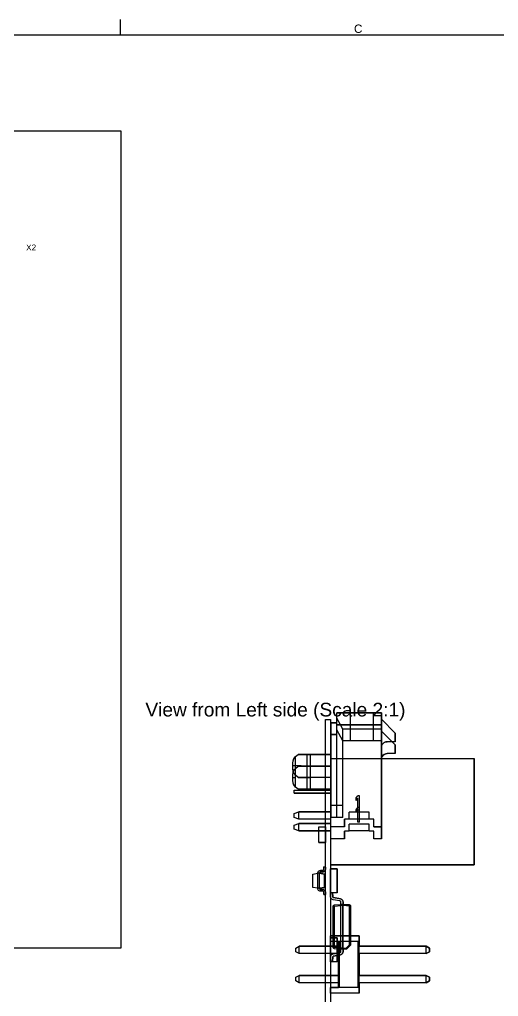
# Model space of a CAD drawing. Header units: inches. Extents: x 0 to 420, y -297 to 0.
# Drawn here: x 151.1 to 234.3, y -169.7 to 0 of the extents above; entities that cross this region are included whole.
import ezdxf

# ---------------------------------------------------------------- set-up
doc = ezdxf.new("R2010")
doc.units = ezdxf.units.IN
doc.header["$MEASUREMENT"] = 0
doc.styles.add('Arial0', font='arial.ttf', dxfattribs={"height": 2.265495})

msp = doc.modelspace()

# ---------------------------------------------------------------- linework, layer by layer
at = {"color": 18, "true_color": 0x000000}
for p, q in [((168.53, 0), (168.53, -2.65)), ((2.65, -2.65), (417.35, -2.65)), ((12.65, -19.35), (168.65, -19.35)), ((168.65, -19.35), (168.65, -161.35)), ((206.2, -122.18), (206.2, -120.48)), ((206.2, -120.48), (213.92, -120.48)), ((208.56, -120.48), (206.2, -120.48)), ((206.2, -121.36), (206.2, -120.48)), ((212.56, -120.48), (208.56, -120.48)), ((208.56, -123.28), (208.56, -120.48)), ((213.92, -120.48), (212.56, -120.48)), ((212.56, -123.28), (212.56, -120.48)), ((213.92, -120.48), (213.92, -140.28)), ((213.92, -123.28), (213.92, -120.48)), ((204.23, -263.64), (204.23, -121.64)), ((204.23, -121.64), (205.06, -121.64)), ((205.06, -121.64), (205.06, -263.64)), ((205.2, -127.68), (205.2, -122.18)), ((205.2, -122.18), (206.2, -122.18)), ((206.2, -122.18), (205.2, -122.18)), ((205.2, -129.68), (205.2, -122.18)), ((207.2, -123.28), (206.2, -121.36)), ((206.2, -127.48), (206.2, -121.36)), ((213.93, -126.48), (213.93, -121.58)), ((213.93, -121.58), (216.33, -123.98)), ((216.33, -123.98), (213.93, -121.58)), ((213.93, -126.48), (213.93, -121.58)), ((206.2, -124.23), (206.2, -122.53)), ((206.2, -122.53), (213.92, -122.53)), ((208.56, -122.53), (206.2, -122.53)), ((206.2, -123.41), (206.2, -122.53)), ((207.2, -125.33), (206.2, -123.41)), ((206.2, -129.53), (206.2, -123.41)), ((208.56, -123.28), (207.2, -123.28)), ((207.2, -136.58), (207.2, -123.28)), ((212.56, -122.53), (208.56, -122.53)), ((212.56, -122.53), (208.56, -122.53)), ((208.56, -125.33), (208.56, -122.53)), ((212.56, -123.28), (208.56, -123.28)), ((213.92, -122.53), (212.56, -122.53)), ((212.56, -125.33), (212.56, -122.53)), ((213.92, -123.28), (212.56, -123.28)), ((213.92, -122.53), (213.92, -142.33)), ((213.92, -125.33), (213.92, -122.53)), ((213.92, -140.28), (213.92, -123.28)), ((213.93, -128.53), (213.93, -123.63)), ((213.93, -123.63), (216.33, -126.03)), ((216.33, -126.03), (213.93, -123.63)), ((213.93, -128.53), (213.93, -123.63)), ((205.2, -129.73), (205.2, -124.23)), ((205.2, -124.23), (206.2, -124.23)), ((206.2, -124.23), (205.2, -124.23)), ((205.2, -131.73), (205.2, -124.23)), ((208.56, -125.33), (207.2, -125.33)), ((207.2, -138.63), (207.2, -125.33)), ((212.56, -125.33), (208.56, -125.33)), ((213.92, -125.33), (212.56, -125.33)), ((213.92, -142.33), (213.92, -125.33)), ((214.67, -125.52), (214.43, -125.62)), ((214.43, -125.62), (214.67, -125.52)), ((214.93, -125.48), (214.67, -125.52)), ((214.67, -125.52), (214.93, -125.48)), ((216.33, -125.48), (214.93, -125.48)), ((216.33, -125.48), (214.93, -125.48)), ((216.33, -123.98), (216.33, -125.48)), ((216.33, -125.48), (216.33, -123.98)), ((205.12, -127.08), (205.12, -126.68)), ((205.12, -127.08), (205.12, -126.68)), ((205.12, -127.08), (205.12, -126.68)), ((205.12, -127.08), (205.12, -126.68)), ((205.12, -127.68), (205.12, -127.08)), ((205.12, -127.68), (205.12, -127.08)), ((205.12, -127.68), (205.12, -127.08)), ((205.12, -127.68), (205.12, -127.08)), ((213.96, -126.22), (213.93, -126.48)), ((213.93, -126.48), (213.96, -126.22)), ((214.06, -125.98), (213.96, -126.22)), ((213.96, -126.22), (214.06, -125.98)), ((214.22, -125.77), (214.06, -125.98)), ((214.06, -125.98), (214.22, -125.77)), ((214.43, -125.62), (214.22, -125.77)), ((214.22, -125.77), (214.43, -125.62)), ((216.33, -126.03), (216.33, -127.53)), ((216.33, -127.53), (216.33, -126.03)), ((198.52, -129.21), (198.57, -128.82)), ((198.53, -129.14), (198.57, -128.82)), ((198.53, -129.14), (198.57, -128.87)), ((198.57, -128.82), (198.7, -128.47)), ((198.57, -128.82), (198.59, -128.77)), ((198.57, -128.87), (198.57, -128.82)), ((198.57, -128.82), (198.57, -128.82)), ((198.58, -128.8), (198.66, -128.55)), ((198.59, -128.77), (198.66, -128.55)), ((198.66, -128.55), (198.68, -128.51)), ((198.66, -128.55), (198.68, -128.51)), ((198.68, -128.51), (198.7, -128.47)), ((198.7, -128.47), (198.83, -128.25)), ((198.7, -128.47), (198.77, -128.34)), ((198.77, -128.34), (198.81, -128.28)), ((198.77, -128.34), (198.81, -128.28)), ((198.81, -128.28), (198.82, -128.27)), ((198.81, -128.28), (198.82, -128.27)), ((198.82, -128.27), (198.83, -128.25)), ((198.83, -128.25), (199, -128.07)), ((198.83, -128.25), (199, -128.07)), ((199, -128.07), (199.45, -127.68)), ((199, -128.07), (199.45, -127.68)), ((199, -128.35), (199, -128.07)), ((199, -128.73), (199, -128.35)), ((199, -129.19), (199, -128.73)), ((199.45, -127.68), (205.2, -127.68)), ((199.67, -127.68), (199.45, -127.68)), ((200.01, -127.68), (199.67, -127.68)), ((201.62, -127.68), (199.67, -127.68)), ((200.45, -127.68), (200.01, -127.68)), ((201.02, -127.68), (200.45, -127.68)), ((201.02, -128.43), (201.02, -127.68)), ((201.62, -127.68), (201.02, -127.68)), ((201.02, -129.26), (201.02, -128.43)), ((201.62, -128.43), (201.62, -127.68)), ((205.2, -127.68), (201.62, -127.68)), ((201.62, -129.26), (201.62, -128.43)), ((205.12, -128.18), (205.12, -127.73)), ((205.12, -128.18), (205.12, -127.73)), ((205.12, -128.63), (205.12, -128.18)), ((205.12, -128.63), (205.12, -128.18)), ((205.12, -129.13), (205.12, -128.73)), ((205.12, -129.13), (205.12, -128.73)), ((205.12, -129.13), (205.12, -128.73)), ((205.12, -129.13), (205.12, -128.73)), ((205.16, -133.89), (205.16, -128.39)), ((205.16, -128.39), (230.06, -128.39)), ((205.16, -128.39), (230.06, -128.39)), ((205.16, -146.89), (205.16, -128.39)), ((206.2, -136.58), (206.2, -127.48)), ((213.96, -128.27), (213.93, -128.53)), ((213.93, -128.53), (213.96, -128.27)), ((214.06, -128.03), (213.96, -128.27)), ((213.96, -128.27), (214.06, -128.03)), ((214.22, -127.82), (214.06, -128.03)), ((214.06, -128.03), (214.22, -127.82)), ((214.43, -127.67), (214.22, -127.82)), ((214.22, -127.82), (214.43, -127.67)), ((214.67, -127.57), (214.43, -127.67)), ((214.43, -127.67), (214.67, -127.57)), ((214.93, -127.53), (214.67, -127.57)), ((214.67, -127.57), (214.93, -127.53)), ((216.33, -127.53), (214.93, -127.53)), ((216.33, -127.53), (214.93, -127.53)), ((230.06, -128.39), (230.06, -146.89)), ((230.06, -146.89), (230.06, -128.39)), ((198.52, -129.21), (198.53, -129.17)), ((198.52, -129.54), (198.52, -129.21)), ((198.52, -129.54), (198.52, -129.21)), ((198.52, -129.48), (198.52, -129.39)), ((198.52, -129.54), (198.52, -129.48)), ((198.52, -129.88), (198.52, -129.54)), ((198.52, -129.88), (198.52, -129.54)), ((198.52, -129.82), (198.52, -129.68)), ((200.01, -129.68), (198.52, -129.68)), ((198.52, -129.68), (198.52, -129.68)), ((200.01, -129.68), (198.52, -129.68)), ((198.52, -129.68), (198.52, -129.68)), ((198.52, -129.83), (198.52, -129.82)), ((198.52, -130.05), (198.52, -129.88)), ((198.53, -130.23), (198.52, -129.88)), ((198.52, -130.16), (198.52, -129.98)), ((198.52, -130.16), (198.52, -130.05)), ((198.53, -130.17), (198.52, -130.16)), ((198.53, -130.18), (198.52, -130.16)), ((198.53, -129.17), (198.53, -129.14)), ((198.53, -129.18), (198.53, -129.14)), ((198.53, -130.23), (198.53, -130.17)), ((198.57, -130.54), (198.53, -130.23)), ((198.57, -130.54), (198.53, -130.23)), ((198.66, -130.82), (198.57, -130.54)), ((198.66, -130.82), (198.57, -130.54)), ((198.57, -130.55), (198.57, -130.54)), ((198.58, -130.56), (198.57, -130.55)), ((198.58, -130.83), (198.72, -130.47)), ((198.61, -130.77), (198.66, -130.6)), ((198.61, -130.77), (198.66, -130.6)), ((198.66, -130.6), (198.7, -130.53)), ((198.66, -130.6), (198.7, -130.53)), ((198.7, -130.53), (198.72, -130.47)), ((198.72, -130.47), (198.85, -130.28)), ((198.72, -130.47), (198.78, -130.38)), ((198.78, -130.38), (198.81, -130.33)), ((198.78, -130.38), (198.81, -130.33)), ((198.81, -130.33), (198.83, -130.31)), ((198.81, -130.33), (198.83, -130.31)), ((198.83, -130.31), (198.85, -130.28)), ((198.85, -130.28), (199, -130.12)), ((198.85, -130.28), (199, -130.12)), ((199, -129.68), (199, -129.19)), ((199, -130.18), (199, -129.68)), ((199, -130.12), (199.45, -129.73)), ((199, -130.12), (199.45, -129.73)), ((199, -130.4), (199, -130.12)), ((199, -130.63), (199, -130.18)), ((199, -130.78), (199, -130.4)), ((199, -131.02), (199, -130.63)), ((199.45, -129.73), (205.2, -129.73)), ((200, -129.73), (199.45, -129.73)), ((200.45, -129.73), (200, -129.73)), ((201.62, -129.73), (200, -129.73)), ((201.02, -129.73), (200.45, -129.73)), ((201.02, -130.11), (201.02, -129.26)), ((201.02, -130.48), (201.02, -129.73)), ((201.62, -129.73), (201.02, -129.73)), ((201.02, -130.93), (201.02, -130.11)), ((201.02, -131.31), (201.02, -130.48)), ((201.62, -130.11), (201.62, -129.26)), ((201.62, -130.48), (201.62, -129.73)), ((205.2, -129.73), (201.62, -129.73)), ((201.62, -130.93), (201.62, -130.11)), ((201.62, -131.31), (201.62, -130.48)), ((205.12, -129.73), (205.12, -129.13)), ((205.12, -129.73), (205.12, -129.13)), ((205.12, -129.73), (205.12, -129.13)), ((205.12, -129.73), (205.12, -129.13)), ((205.12, -129.68), (205.12, -129.31)), ((205.12, -129.68), (205.12, -129.31)), ((205.12, -130.05), (205.12, -129.68)), ((205.12, -130.05), (205.12, -129.68)), ((205.12, -130.23), (205.12, -129.78)), ((205.12, -130.23), (205.12, -129.78)), ((205.12, -130.68), (205.12, -130.23)), ((205.12, -130.68), (205.12, -130.23)), ((205.2, -136.58), (205.2, -129.68)), ((206.2, -138.63), (206.2, -129.53)), ((198.52, -131.57), (198.53, -131.23)), ((198.52, -131.57), (198.53, -131.23)), ((198.52, -131.55), (198.52, -131.44)), ((198.52, -131.57), (198.52, -131.55)), ((198.52, -131.92), (198.52, -131.57)), ((198.52, -131.92), (198.52, -131.57)), ((198.52, -131.89), (198.52, -131.73)), ((198.52, -131.73), (198.52, -131.73)), ((198.52, -131.73), (198.52, -131.73)), ((198.52, -131.89), (198.52, -131.89)), ((198.53, -132.26), (198.52, -131.92)), ((198.53, -132.26), (198.52, -131.92)), ((198.53, -132.23), (198.52, -132.03)), ((198.53, -131.23), (198.58, -130.83)), ((198.53, -131.2), (198.57, -130.88)), ((198.53, -131.2), (198.57, -130.88)), ((198.53, -131.22), (198.53, -131.2)), ((198.53, -131.22), (198.53, -131.2)), ((198.53, -131.23), (198.53, -131.22)), ((199, -131.73), (198.53, -131.73)), ((199, -131.73), (198.53, -131.73)), ((198.53, -132.24), (198.53, -132.23)), ((198.57, -132.58), (198.53, -132.26)), ((198.57, -132.58), (198.53, -132.26)), ((198.57, -130.88), (198.58, -130.85)), ((198.57, -130.88), (198.58, -130.85)), ((198.58, -130.83), (198.61, -130.77)), ((198.58, -130.85), (198.58, -130.83)), ((198.68, -130.86), (198.66, -130.82)), ((198.81, -131.08), (198.66, -130.82)), ((198.7, -130.9), (198.68, -130.86)), ((198.7, -130.9), (198.68, -130.86)), ((198.77, -131.02), (198.7, -130.9)), ((198.77, -131.02), (198.7, -130.9)), ((198.81, -131.08), (198.77, -131.02)), ((198.82, -131.1), (198.81, -131.08)), ((199, -131.3), (198.81, -131.08)), ((198.83, -131.12), (198.82, -131.1)), ((198.83, -131.12), (198.82, -131.1)), ((199, -131.3), (198.83, -131.12)), ((199, -131.3), (198.83, -131.12)), ((199, -131.24), (199, -130.78)), ((199, -131.3), (199, -131.02)), ((199, -131.73), (199, -131.24)), ((199.45, -131.68), (199, -131.3)), ((199.45, -131.68), (199, -131.3)), ((199, -132.23), (199, -131.73)), ((199, -132.68), (199, -132.23)), ((205.2, -131.68), (199.45, -131.68)), ((199.45, -131.68), (199.77, -131.68)), ((200.29, -131.68), (199.77, -131.68)), ((199.77, -131.68), (201.62, -131.68)), ((201.02, -131.68), (200.29, -131.68)), ((201.02, -131.68), (201.02, -130.93)), ((201.02, -132.16), (201.02, -131.31)), ((201.62, -131.68), (201.02, -131.68)), ((201.02, -132.98), (201.02, -132.16)), ((201.62, -131.68), (201.62, -130.93)), ((201.62, -132.16), (201.62, -131.31)), ((205.2, -131.68), (201.62, -131.68)), ((201.62, -132.98), (201.62, -132.16)), ((205.12, -131.18), (205.12, -130.74)), ((205.12, -131.18), (205.12, -130.74)), ((205.12, -131.63), (205.12, -131.18)), ((205.12, -131.63), (205.12, -131.18)), ((205.12, -131.73), (205.12, -131.36)), ((205.12, -131.73), (205.12, -131.36)), ((205.12, -132.28), (205.12, -131.68)), ((205.12, -132.28), (205.12, -131.68)), ((205.12, -132.28), (205.12, -131.68)), ((205.12, -132.28), (205.12, -131.68)), ((205.12, -132.1), (205.12, -131.73)), ((205.12, -132.1), (205.12, -131.73)), ((205.12, -132.68), (205.12, -132.28)), ((205.12, -132.68), (205.12, -132.28)), ((205.12, -132.68), (205.12, -132.28)), ((205.12, -132.68), (205.12, -132.28)), ((205.2, -136.58), (205.2, -131.68)), ((205.2, -138.63), (205.2, -131.73)), ((198.58, -132.61), (198.57, -132.58)), ((198.66, -132.86), (198.57, -132.58)), ((198.58, -132.64), (198.58, -132.61)), ((198.58, -132.64), (198.58, -132.61)), ((198.61, -132.69), (198.58, -132.64)), ((198.61, -132.69), (198.58, -132.64)), ((198.66, -132.86), (198.61, -132.69)), ((198.7, -132.93), (198.66, -132.86)), ((198.81, -133.13), (198.66, -132.86)), ((198.72, -132.99), (198.7, -132.93)), ((198.72, -132.99), (198.7, -132.93)), ((198.78, -133.08), (198.72, -132.99)), ((198.78, -133.08), (198.72, -132.99)), ((198.76, -134.39), (198.76, -133.89)), ((198.76, -133.89), (205.16, -133.89)), ((198.76, -134.39), (198.76, -133.89)), ((198.76, -133.89), (205.16, -133.89)), ((198.81, -133.13), (198.78, -133.08)), ((198.83, -133.15), (198.81, -133.13)), ((199, -133.35), (198.81, -133.13)), ((198.85, -133.19), (198.83, -133.15)), ((198.85, -133.19), (198.83, -133.15)), ((199, -133.35), (198.85, -133.19)), ((199, -133.35), (198.85, -133.19)), ((199, -133.07), (199, -132.68)), ((199, -133.35), (199, -133.07)), ((199.45, -133.73), (199, -133.35)), ((199.45, -133.73), (199, -133.35)), ((205.2, -133.73), (199.45, -133.73)), ((199.77, -133.73), (199.45, -133.73)), ((200.29, -133.73), (199.77, -133.73)), ((201.62, -133.73), (199.77, -133.73)), ((201.02, -133.73), (200.29, -133.73)), ((201.02, -133.73), (201.02, -132.98)), ((201.62, -133.73), (201.02, -133.73)), ((201.62, -133.73), (201.62, -132.98)), ((205.2, -133.73), (201.62, -133.73)), ((205.12, -133.23), (205.12, -132.79)), ((205.12, -133.23), (205.12, -132.79)), ((205.12, -133.68), (205.12, -133.23)), ((205.12, -133.68), (205.12, -133.23)), ((205.12, -134.33), (205.12, -133.73)), ((205.12, -134.33), (205.12, -133.73)), ((205.12, -134.33), (205.12, -133.73)), ((205.12, -134.33), (205.12, -133.73)), ((205.2, -138.63), (205.2, -133.73)), ((205.16, -134.39), (198.76, -134.39)), ((198.76, -134.39), (205.16, -134.39)), ((205.12, -134.73), (205.12, -134.33)), ((205.12, -134.73), (205.12, -134.33)), ((205.12, -134.73), (205.12, -134.33)), ((205.12, -134.73), (205.12, -134.33)), ((205.16, -146.89), (205.16, -134.39)), ((209.52, -135.25), (209.83, -134.88)), ((209.52, -135.68), (209.52, -135.25)), ((209.52, -135.68), (209.83, -135.31)), ((210.14, -134.88), (209.83, -134.88)), ((209.83, -137.38), (209.83, -135.31)), ((210.14, -137.38), (210.14, -134.88)), ((205.12, -137.64), (205.12, -136.58)), ((205.12, -136.58), (205.2, -136.58)), ((207.2, -136.58), (205.12, -136.58)), ((205.12, -140.28), (205.12, -136.58)), ((209.52, -137.3), (209.83, -136.93)), ((209.52, -137.73), (209.52, -137.3)), ((209.52, -137.73), (209.83, -137.36)), ((210.14, -136.93), (209.83, -136.93)), ((209.83, -139.43), (209.83, -137.36)), ((210.14, -137.38), (209.83, -137.38)), ((210.14, -139.43), (210.14, -136.93)), ((198.76, -137.94), (199.56, -137.64)), ((198.76, -137.94), (199.56, -137.64)), ((198.76, -138.62), (198.76, -137.94)), ((198.76, -138.62), (198.76, -137.94)), ((199.56, -138.92), (198.76, -138.62)), ((199.56, -138.92), (198.76, -138.62)), ((199.56, -137.64), (205.12, -137.64)), ((205.12, -137.64), (199.56, -137.64)), ((199.56, -138.92), (199.56, -137.64)), ((205.12, -138.92), (199.56, -138.92)), ((205.12, -138.92), (199.56, -138.92)), ((205.12, -139.69), (205.12, -138.63)), ((205.12, -138.63), (205.2, -138.63)), ((207.2, -138.63), (205.12, -138.63)), ((205.12, -142.33), (205.12, -138.63)), ((205.12, -140.28), (205.12, -138.92)), ((208.31, -138.94), (207.52, -138.94)), ((207.52, -138.94), (207.52, -140.28)), ((207.52, -140.28), (207.52, -138.94)), ((208.31, -138.94), (207.52, -138.94)), ((211.81, -137.74), (208.31, -137.74)), ((208.31, -138.94), (208.31, -137.74)), ((211.81, -138.92), (208.31, -138.92)), ((208.31, -138.92), (208.31, -138.94)), ((211.81, -138.92), (208.31, -138.92)), ((211.81, -138.94), (211.81, -137.74)), ((211.81, -138.94), (211.81, -138.92)), ((212.6, -138.94), (211.81, -138.94)), ((212.6, -138.94), (211.81, -138.94)), ((212.6, -140.28), (212.6, -138.94)), ((212.6, -140.28), (212.6, -138.94)), ((198.76, -139.99), (199.56, -139.69)), ((198.76, -139.99), (199.56, -139.69)), ((198.76, -140.67), (198.76, -139.99)), ((198.76, -140.67), (198.76, -139.99)), ((199.56, -140.97), (198.76, -140.67)), ((199.56, -140.97), (198.76, -140.67)), ((199.56, -139.69), (205.12, -139.69)), ((205.12, -139.69), (199.56, -139.69)), ((199.56, -140.97), (199.56, -139.69)), ((203.03, -142.99), (203.03, -140.29)), ((203.03, -140.29), (204.23, -140.29)), ((203.03, -142.99), (203.03, -140.29)), ((203.03, -140.29), (204.23, -140.29)), ((204.23, -140.29), (204.23, -142.99)), ((204.23, -142.99), (204.23, -140.29)), ((207.52, -140.28), (205.12, -140.28)), ((207.52, -140.28), (205.12, -140.28)), ((211.81, -139.79), (208.31, -139.79)), ((208.31, -140.99), (208.31, -139.79)), ((210.14, -139.43), (209.83, -139.43)), ((211.81, -140.99), (211.81, -139.79)), ((213.92, -140.28), (212.6, -140.28)), ((212.6, -140.28), (213.92, -140.28)), ((205.12, -140.97), (199.56, -140.97)), ((199.56, -140.97), (205.12, -140.97)), ((205.12, -142.33), (205.12, -140.97)), ((207.52, -142.33), (205.12, -142.33)), ((207.52, -142.33), (205.12, -142.33)), ((208.31, -140.99), (207.52, -140.99)), ((207.52, -140.99), (207.52, -142.33)), ((207.52, -142.33), (207.52, -140.99)), ((208.31, -140.99), (207.52, -140.99)), ((211.81, -140.97), (208.31, -140.97)), ((208.31, -140.97), (208.31, -140.99)), ((211.81, -140.97), (208.31, -140.97)), ((211.81, -140.99), (211.81, -140.97)), ((212.6, -140.99), (211.81, -140.99)), ((212.6, -140.99), (211.81, -140.99)), ((212.6, -142.33), (212.6, -140.99)), ((212.6, -142.33), (212.6, -140.99)), ((213.92, -142.33), (212.6, -142.33)), ((213.92, -142.33), (212.6, -142.33)), ((204.23, -142.99), (203.03, -142.99)), ((203.03, -142.99), (204.23, -142.99)), ((203.91, -147.71), (203.93, -147.66)), ((203.91, -147.71), (203.93, -147.66)), ((203.93, -147.66), (203.95, -147.24)), ((203.93, -147.66), (203.95, -147.24)), ((203.95, -147.24), (204.23, -147.26)), ((204.23, -147.26), (203.95, -147.24)), ((204.23, -147.26), (204.2, -147.68)), ((204.2, -147.68), (204.23, -147.26)), ((205.06, -151.74), (205.06, -147.54)), ((205.06, -147.54), (206.26, -147.54)), ((205.06, -151.74), (205.06, -147.54)), ((206.26, -147.54), (205.06, -147.54)), ((230.06, -146.89), (205.16, -146.89)), ((205.16, -146.89), (230.06, -146.89)), ((206.26, -147.54), (206.26, -151.74)), ((206.26, -151.74), (206.26, -147.54)), ((202.01, -148.5), (202.88, -148.34)), ((202.01, -148.5), (202.88, -148.34)), ((202.01, -150.79), (202.01, -148.5)), ((202.01, -150.79), (202.01, -148.5)), ((202.88, -148.32), (202.9, -148.2)), ((202.88, -148.32), (202.9, -148.2)), ((202.88, -148.34), (202.88, -148.32)), ((202.88, -148.34), (202.88, -148.32)), ((202.88, -150.94), (202.88, -148.34)), ((203.16, -148.34), (202.88, -148.34)), ((202.9, -148.2), (202.95, -148.08)), ((202.9, -148.2), (202.95, -148.08)), ((202.95, -148.08), (203.02, -147.98)), ((202.95, -148.08), (203.02, -147.98)), ((203.02, -147.98), (203.12, -147.91)), ((203.02, -147.98), (203.12, -147.91)), ((203.12, -147.91), (203.24, -147.86)), ((203.12, -147.91), (203.24, -147.86)), ((203.17, -148.27), (203.16, -148.32)), ((203.16, -148.32), (203.17, -148.27)), ((203.16, -148.32), (203.16, -148.34)), ((203.16, -148.34), (203.16, -148.32)), ((203.16, -148.34), (204.03, -148.5)), ((204.03, -148.5), (203.16, -148.34)), ((203.16, -150.94), (203.16, -148.34)), ((203.19, -148.22), (203.17, -148.27)), ((203.17, -148.27), (203.19, -148.22)), ((203.22, -148.18), (203.19, -148.22)), ((203.19, -148.22), (203.22, -148.18)), ((203.26, -148.15), (203.22, -148.18)), ((203.22, -148.18), (203.26, -148.15)), ((203.24, -147.86), (203.36, -147.84)), ((203.24, -147.86), (203.36, -147.84)), ((203.31, -148.13), (203.26, -148.15)), ((203.26, -148.15), (203.31, -148.13)), ((203.36, -148.12), (203.31, -148.13)), ((203.31, -148.13), (203.36, -148.12)), ((203.36, -147.84), (203.73, -147.84)), ((203.73, -147.84), (203.36, -147.84)), ((203.73, -148.12), (203.36, -148.12)), ((203.73, -148.12), (203.36, -148.12)), ((203.73, -147.84), (203.78, -147.83)), ((203.73, -147.84), (203.78, -147.83)), ((203.87, -148.1), (203.73, -148.12)), ((203.73, -148.12), (203.87, -148.1)), ((203.78, -147.83), (203.84, -147.81)), ((203.78, -147.83), (203.84, -147.81)), ((203.84, -147.81), (203.88, -147.77)), ((203.84, -147.81), (203.88, -147.77)), ((204, -148.04), (203.87, -148.1)), ((203.87, -148.1), (204, -148.04)), ((203.88, -147.77), (203.91, -147.71)), ((203.88, -147.77), (203.91, -147.71)), ((204.1, -147.94), (204, -148.04)), ((204, -148.04), (204.1, -147.94)), ((204.03, -148.5), (204.03, -150.79)), ((204.03, -150.79), (204.03, -148.5)), ((204.17, -147.82), (204.1, -147.94)), ((204.1, -147.94), (204.17, -147.82)), ((204.2, -147.68), (204.17, -147.82)), ((204.17, -147.82), (204.2, -147.68)), ((202.88, -150.94), (202.01, -150.79)), ((202.88, -150.94), (202.01, -150.79)), ((202.88, -150.96), (202.88, -150.94)), ((202.88, -150.96), (202.88, -150.94)), ((203.16, -150.94), (202.88, -150.94)), ((202.9, -151.09), (202.88, -150.96)), ((202.9, -151.09), (202.88, -150.96)), ((204.03, -150.79), (203.16, -150.94)), ((203.16, -150.94), (204.03, -150.79)), ((203.16, -150.94), (203.16, -150.96)), ((203.16, -150.96), (203.16, -150.94)), ((203.16, -150.96), (203.17, -151.01)), ((203.17, -151.01), (203.16, -150.96)), ((203.17, -151.01), (203.19, -151.06)), ((203.19, -151.06), (203.17, -151.01)), ((203.19, -151.06), (203.22, -151.1)), ((203.22, -151.1), (203.19, -151.06)), ((202.95, -151.2), (202.9, -151.09)), ((202.95, -151.2), (202.9, -151.09)), ((203.02, -151.3), (202.95, -151.2)), ((203.02, -151.3), (202.95, -151.2)), ((203.12, -151.38), (203.02, -151.3)), ((203.12, -151.38), (203.02, -151.3)), ((203.24, -151.43), (203.12, -151.38)), ((203.24, -151.43), (203.12, -151.38)), ((203.22, -151.1), (203.26, -151.14)), ((203.26, -151.14), (203.22, -151.1)), ((203.36, -151.44), (203.24, -151.43)), ((203.36, -151.44), (203.24, -151.43)), ((203.26, -151.14), (203.31, -151.16)), ((203.31, -151.16), (203.26, -151.14)), ((203.31, -151.16), (203.36, -151.16)), ((203.36, -151.16), (203.31, -151.16)), ((203.36, -151.16), (203.73, -151.16)), ((203.73, -151.16), (203.36, -151.16)), ((203.73, -151.44), (203.36, -151.44)), ((203.73, -151.44), (203.36, -151.44)), ((203.73, -151.16), (203.87, -151.18)), ((203.87, -151.18), (203.73, -151.16)), ((203.78, -151.45), (203.73, -151.44)), ((203.78, -151.45), (203.73, -151.44)), ((203.84, -151.48), (203.78, -151.45)), ((203.84, -151.48), (203.78, -151.45)), ((203.88, -151.52), (203.84, -151.48)), ((203.88, -151.52), (203.84, -151.48)), ((203.87, -151.18), (204, -151.25)), ((204, -151.25), (203.87, -151.18)), ((203.91, -151.57), (203.88, -151.52)), ((203.91, -151.57), (203.88, -151.52)), ((203.93, -151.63), (203.91, -151.57)), ((203.93, -151.63), (203.91, -151.57)), ((203.95, -152.04), (203.93, -151.63)), ((203.95, -152.04), (203.93, -151.63)), ((204.23, -152.02), (203.95, -152.04)), ((203.95, -152.04), (204.23, -152.02)), ((204, -151.25), (204.1, -151.34)), ((204.1, -151.34), (204, -151.25)), ((204.1, -151.34), (204.17, -151.47)), ((204.17, -151.47), (204.1, -151.34)), ((204.17, -151.47), (204.2, -151.61)), ((204.2, -151.61), (204.17, -151.47)), ((204.2, -151.61), (204.23, -152.02)), ((204.23, -152.02), (204.2, -151.61)), ((205.06, -151.67), (205.44, -151.65)), ((205.06, -151.67), (205.44, -151.65)), ((205.11, -152.44), (205.06, -151.67)), ((205.11, -152.44), (205.06, -151.67)), ((206.26, -151.74), (205.06, -151.74)), ((206.26, -151.74), (205.06, -151.74)), ((205.14, -152.58), (205.11, -152.44)), ((205.14, -152.58), (205.11, -152.44)), ((205.21, -152.71), (205.14, -152.58)), ((205.21, -152.71), (205.14, -152.58)), ((205.3, -152.82), (205.21, -152.71)), ((205.3, -152.82), (205.21, -152.71)), ((205.44, -151.65), (205.49, -152.41)), ((205.49, -152.41), (205.44, -151.65)), ((205.49, -152.41), (205.5, -152.46)), ((205.5, -152.46), (205.49, -152.41)), ((205.5, -152.46), (205.52, -152.5)), ((205.52, -152.5), (205.5, -152.46)), ((205.52, -152.5), (205.55, -152.53)), ((205.55, -152.53), (205.52, -152.5)), ((205.55, -152.53), (205.59, -152.55)), ((205.59, -152.55), (205.55, -152.53)), ((205.59, -152.55), (205.63, -152.57)), ((205.63, -152.57), (205.59, -152.55)), ((205.63, -152.57), (206.8, -152.77)), ((206.8, -152.77), (205.63, -152.57)), ((205.43, -152.9), (205.3, -152.82)), ((205.43, -152.9), (205.3, -152.82)), ((205.57, -152.94), (205.43, -152.9)), ((205.57, -152.94), (205.43, -152.9)), ((206.73, -153.15), (205.57, -152.94)), ((206.73, -153.15), (205.57, -152.94)), ((205.57, -153.98), (205.6, -153.93)), ((205.57, -153.98), (205.6, -153.93)), ((205.57, -154.04), (205.57, -153.98)), ((205.57, -154.04), (205.57, -153.98)), ((205.57, -161.24), (205.57, -154.04)), ((205.57, -161.24), (205.57, -154.04)), ((205.6, -154.04), (205.57, -154.04)), ((205.57, -154.04), (205.57, -154.04)), ((205.6, -153.93), (205.64, -153.89)), ((205.6, -153.93), (205.64, -153.89)), ((205.64, -154.04), (205.6, -154.04)), ((205.64, -153.89), (205.69, -153.86)), ((205.64, -153.89), (205.69, -153.86)), ((205.64, -154.04), (205.69, -154.04)), ((205.69, -153.86), (205.75, -153.84)), ((205.69, -153.86), (205.75, -153.84)), ((205.75, -154.04), (205.69, -154.04)), ((205.74, -153.85), (205.75, -153.84)), ((205.74, -153.87), (205.74, -153.85)), ((205.74, -153.9), (205.74, -153.87)), ((205.74, -153.94), (205.74, -153.9)), ((205.74, -153.99), (205.74, -153.94)), ((205.75, -154.04), (205.74, -153.99)), ((205.75, -153.84), (206.87, -153.74)), ((205.75, -153.84), (206.87, -153.74)), ((205.75, -154.04), (206.87, -153.94)), ((205.75, -161.24), (205.75, -154.04)), ((206.78, -153.16), (206.73, -153.15)), ((206.78, -153.16), (206.73, -153.15)), ((206.82, -153.19), (206.78, -153.16)), ((206.82, -153.19), (206.78, -153.16)), ((206.8, -152.77), (206.95, -152.82)), ((206.95, -152.82), (206.8, -152.77)), ((206.85, -153.23), (206.82, -153.19)), ((206.85, -153.23), (206.82, -153.19)), ((206.87, -153.27), (206.85, -153.23)), ((206.87, -153.27), (206.85, -153.23)), ((206.86, -153.75), (206.87, -153.74)), ((206.86, -153.77), (206.86, -153.75)), ((206.86, -153.8), (206.86, -153.77)), ((206.86, -153.84), (206.86, -153.8)), ((206.86, -153.89), (206.86, -153.84)), ((206.87, -153.94), (206.86, -153.89)), ((206.87, -153.32), (206.87, -153.27)), ((206.87, -153.32), (206.87, -153.27)), ((206.87, -153.74), (206.87, -153.32)), ((206.87, -153.74), (206.87, -153.32)), ((206.87, -153.74), (206.87, -153.74)), ((207.26, -153.74), (206.87, -153.74)), ((206.87, -153.74), (206.87, -153.74)), ((206.87, -153.74), (206.88, -153.74)), ((206.88, -153.94), (206.87, -153.94)), ((206.87, -153.94), (206.87, -153.94)), ((206.87, -161.34), (206.87, -153.94)), ((206.88, -153.74), (206.88, -153.74)), ((207.25, -153.74), (206.88, -153.74)), ((206.88, -153.75), (206.88, -153.74)), ((206.88, -153.77), (206.88, -153.75)), ((206.88, -153.8), (206.88, -153.77)), ((206.88, -153.84), (206.88, -153.8)), ((206.88, -153.89), (206.88, -153.84)), ((206.88, -153.94), (206.88, -153.89)), ((206.88, -153.94), (206.88, -153.94)), ((206.88, -161.34), (206.88, -153.94)), ((207.25, -153.94), (206.88, -153.94)), ((206.95, -152.82), (207.07, -152.91)), ((207.07, -152.91), (206.95, -152.82)), ((207.07, -152.91), (207.17, -153.02)), ((207.17, -153.02), (207.07, -152.91)), ((207.17, -153.02), (207.23, -153.16)), ((207.23, -153.16), (207.17, -153.02)), ((207.23, -153.16), (207.26, -153.32)), ((207.26, -153.32), (207.23, -153.16)), ((207.25, -153.74), (207.25, -153.74)), ((207.26, -153.74), (207.25, -153.74)), ((207.25, -153.75), (207.25, -153.74)), ((207.25, -153.77), (207.25, -153.75)), ((207.25, -153.8), (207.25, -153.77)), ((207.25, -153.84), (207.25, -153.8)), ((207.25, -153.89), (207.25, -153.84)), ((207.25, -153.94), (207.25, -153.89)), ((207.26, -153.94), (207.25, -153.94)), ((207.25, -153.94), (207.25, -153.94)), ((207.25, -161.34), (207.25, -153.94)), ((207.26, -153.32), (207.26, -153.74)), ((207.26, -153.74), (207.26, -153.32)), ((207.26, -153.74), (207.26, -153.74)), ((207.26, -153.74), (208.38, -153.84)), ((207.26, -153.74), (207.26, -153.74)), ((208.38, -153.84), (207.26, -153.74)), ((207.27, -153.75), (207.26, -153.74)), ((207.26, -153.94), (207.27, -153.89)), ((207.26, -153.94), (207.26, -153.94)), ((207.26, -161.34), (207.26, -153.94)), ((208.38, -154.04), (207.26, -153.94)), ((207.27, -153.77), (207.27, -153.75)), ((207.27, -153.8), (207.27, -153.77)), ((207.27, -153.84), (207.27, -153.8)), ((207.27, -153.89), (207.27, -153.84)), ((208.38, -153.84), (208.44, -153.86)), ((208.44, -153.86), (208.38, -153.84)), ((208.38, -153.85), (208.38, -153.84)), ((208.39, -153.87), (208.38, -153.85)), ((208.38, -153.99), (208.39, -153.94)), ((208.38, -154.04), (208.38, -153.99)), ((208.38, -154.04), (208.44, -154.04)), ((208.38, -160.75), (208.38, -154.04)), ((208.39, -153.9), (208.39, -153.87)), ((208.39, -153.94), (208.39, -153.9)), ((208.44, -153.86), (208.49, -153.89)), ((208.49, -153.89), (208.44, -153.86)), ((208.49, -154.04), (208.44, -154.04)), ((208.49, -153.89), (208.53, -153.93)), ((208.53, -153.93), (208.49, -153.89)), ((208.53, -154.04), (208.49, -154.04)), ((208.53, -153.93), (208.55, -153.98)), ((208.55, -153.98), (208.53, -153.93)), ((208.55, -154.04), (208.53, -154.04)), ((208.55, -153.98), (208.56, -154.04)), ((208.56, -154.04), (208.55, -153.98)), ((208.56, -154.04), (208.55, -154.04)), ((208.56, -154.04), (208.56, -160.75)), ((208.56, -160.75), (208.56, -154.04)), ((205.06, -160.18), (205.06, -159.18)), ((205.06, -159.18), (210.06, -159.18)), ((210.06, -159.18), (205.06, -159.18)), ((205.06, -160.18), (205.06, -159.18)), ((205.06, -163.74), (205.06, -159.54)), ((205.06, -159.54), (206.26, -159.54)), ((205.06, -163.74), (205.06, -159.54)), ((206.26, -159.54), (205.06, -159.54)), ((206.26, -159.54), (206.26, -163.74)), ((206.26, -163.74), (206.26, -159.54)), ((210.06, -159.18), (210.06, -160.18)), ((210.06, -160.18), (210.06, -159.18)), ((199.06, -161.32), (199.61, -161)), ((199.06, -161.32), (199.61, -161)), ((199.61, -161), (206.46, -161)), ((199.61, -162.28), (199.61, -161)), ((206.46, -161), (199.61, -161)), ((206.46, -160.18), (205.06, -160.18)), ((206.46, -160.18), (205.06, -160.18)), ((205.57, -161.3), (205.57, -161.24)), ((205.57, -161.3), (205.57, -161.24)), ((205.57, -161.24), (205.6, -161.24)), ((205.57, -161.24), (205.57, -161.24)), ((205.64, -161.24), (205.6, -161.24)), ((205.69, -161.24), (205.64, -161.24)), ((205.75, -161.24), (205.69, -161.24)), ((205.74, -161.29), (205.75, -161.24)), ((206.87, -161.34), (205.75, -161.24)), ((206.46, -161), (206.46, -160.18)), ((206.63, -160.18), (206.46, -160.18)), ((206.46, -168.18), (206.46, -160.18)), ((209.89, -160.18), (206.63, -160.18)), ((209.89, -160.18), (206.63, -160.18)), ((206.63, -168.18), (206.63, -160.18)), ((207.84, -161.29), (208.38, -160.75)), ((208.5, -160.89), (207.96, -161.43)), ((207.96, -161.43), (208.5, -160.89)), ((208.38, -160.75), (208.44, -160.75)), ((208.42, -160.78), (208.38, -160.75)), ((208.45, -160.82), (208.42, -160.78)), ((208.49, -160.75), (208.44, -160.75)), ((208.47, -160.84), (208.45, -160.82)), ((208.49, -160.87), (208.47, -160.84)), ((208.53, -160.75), (208.49, -160.75)), ((208.5, -160.88), (208.49, -160.87)), ((208.54, -160.85), (208.5, -160.89)), ((208.5, -160.89), (208.54, -160.85)), ((208.5, -160.89), (208.5, -160.88)), ((208.55, -160.75), (208.53, -160.75)), ((208.56, -160.8), (208.54, -160.85)), ((208.54, -160.85), (208.56, -160.8)), ((208.56, -160.75), (208.55, -160.75)), ((208.56, -160.75), (208.56, -160.8)), ((208.56, -160.8), (208.56, -160.75)), ((209.89, -168.18), (209.89, -160.18)), ((210.06, -160.18), (209.89, -160.18)), ((210.06, -160.18), (210.06, -161)), ((210.06, -168.18), (210.06, -160.18)), ((210.06, -161), (221.7, -161)), ((221.7, -161), (210.06, -161)), ((221.7, -161), (222.26, -161.32)), ((222.26, -161.32), (221.7, -161)), ((221.7, -162.28), (221.7, -161)), ((168.65, -161.35), (12.65, -161.35)), ((199.06, -161.96), (199.06, -161.32)), ((199.06, -161.96), (199.06, -161.32)), ((199.61, -162.28), (199.06, -161.96)), ((199.61, -162.28), (199.06, -161.96)), ((206.46, -162.28), (199.61, -162.28)), ((206.46, -162.28), (199.61, -162.28)), ((205.06, -163.61), (205.11, -162.85)), ((205.06, -163.61), (205.11, -162.85)), ((205.11, -162.85), (205.14, -162.7)), ((205.11, -162.85), (205.14, -162.7)), ((205.14, -162.7), (205.21, -162.57)), ((205.14, -162.7), (205.21, -162.57)), ((205.21, -162.57), (205.3, -162.46)), ((205.21, -162.57), (205.3, -162.46)), ((205.3, -162.46), (205.43, -162.39)), ((205.3, -162.46), (205.43, -162.39)), ((205.43, -162.39), (205.57, -162.34)), ((205.43, -162.39), (205.57, -162.34)), ((205.49, -162.87), (205.44, -163.64)), ((205.44, -163.64), (205.49, -162.87)), ((205.5, -162.83), (205.49, -162.87)), ((205.49, -162.87), (205.5, -162.83)), ((205.52, -162.79), (205.5, -162.83)), ((205.5, -162.83), (205.52, -162.79)), ((205.55, -162.75), (205.52, -162.79)), ((205.52, -162.79), (205.55, -162.75)), ((205.59, -162.73), (205.55, -162.75)), ((205.55, -162.75), (205.59, -162.73)), ((205.6, -161.36), (205.57, -161.3)), ((205.6, -161.36), (205.57, -161.3)), ((205.57, -162.34), (206.73, -162.14)), ((205.57, -162.34), (206.73, -162.14)), ((205.63, -162.72), (205.59, -162.73)), ((205.59, -162.73), (205.63, -162.72)), ((205.64, -161.4), (205.6, -161.36)), ((205.64, -161.4), (205.6, -161.36)), ((206.8, -162.51), (205.63, -162.72)), ((205.63, -162.72), (206.8, -162.51)), ((205.69, -161.43), (205.64, -161.4)), ((205.69, -161.43), (205.64, -161.4)), ((205.75, -161.44), (205.69, -161.43)), ((205.75, -161.44), (205.69, -161.43)), ((205.74, -161.34), (205.74, -161.29)), ((205.74, -161.38), (205.74, -161.34)), ((205.74, -161.42), (205.74, -161.38)), ((205.74, -161.44), (205.74, -161.42)), ((205.75, -161.44), (205.74, -161.44)), ((206.87, -161.54), (205.75, -161.44)), ((206.87, -161.54), (205.75, -161.44)), ((206.46, -166.08), (206.46, -162.28)), ((206.73, -162.14), (206.78, -162.12)), ((206.73, -162.14), (206.78, -162.12)), ((206.78, -162.12), (206.82, -162.09)), ((206.78, -162.12), (206.82, -162.09)), ((206.95, -162.46), (206.8, -162.51)), ((206.8, -162.51), (206.95, -162.46)), ((206.82, -162.09), (206.85, -162.06)), ((206.82, -162.09), (206.85, -162.06)), ((206.85, -162.06), (206.87, -162.01)), ((206.85, -162.06), (206.87, -162.01)), ((206.86, -161.39), (206.87, -161.34)), ((206.86, -161.44), (206.86, -161.39)), ((206.86, -161.48), (206.86, -161.44)), ((206.86, -161.51), (206.86, -161.48)), ((206.86, -161.53), (206.86, -161.51)), ((206.87, -161.54), (206.86, -161.53)), ((206.88, -161.34), (206.87, -161.34)), ((206.87, -161.34), (206.87, -161.34)), ((206.87, -161.97), (206.87, -161.54)), ((206.87, -161.54), (206.87, -161.54)), ((206.88, -161.54), (206.87, -161.54)), ((206.87, -161.54), (206.87, -161.54)), ((206.87, -161.97), (206.87, -161.54)), ((207.26, -161.54), (206.87, -161.54)), ((206.87, -162.01), (206.87, -161.97)), ((206.87, -162.01), (206.87, -161.97)), ((206.88, -161.34), (206.88, -161.34)), ((206.88, -161.39), (206.88, -161.34)), ((207.25, -161.34), (206.88, -161.34)), ((206.88, -161.44), (206.88, -161.39)), ((206.88, -161.48), (206.88, -161.44)), ((206.88, -161.51), (206.88, -161.48)), ((206.88, -161.53), (206.88, -161.51)), ((206.88, -161.54), (206.88, -161.53)), ((206.88, -161.54), (206.88, -161.54)), ((207.25, -161.54), (206.88, -161.54)), ((207.07, -162.38), (206.95, -162.46)), ((206.95, -162.46), (207.07, -162.38)), ((207.17, -162.26), (207.07, -162.38)), ((207.07, -162.38), (207.17, -162.26)), ((207.23, -162.12), (207.17, -162.26)), ((207.17, -162.26), (207.23, -162.12)), ((207.26, -161.97), (207.23, -162.12)), ((207.23, -162.12), (207.26, -161.97)), ((207.26, -161.34), (207.25, -161.34)), ((207.25, -161.34), (207.25, -161.34)), ((207.25, -161.39), (207.25, -161.34)), ((207.25, -161.44), (207.25, -161.39)), ((207.25, -161.48), (207.25, -161.44)), ((207.25, -161.51), (207.25, -161.48)), ((207.25, -161.53), (207.25, -161.51)), ((207.25, -161.54), (207.25, -161.53)), ((207.25, -161.54), (207.26, -161.54)), ((207.25, -161.54), (207.25, -161.54)), ((207.26, -161.34), (207.84, -161.29)), ((207.26, -161.34), (207.26, -161.34)), ((207.27, -161.39), (207.26, -161.34)), ((207.84, -161.49), (207.26, -161.54)), ((207.26, -161.54), (207.84, -161.49)), ((207.26, -161.54), (207.27, -161.53)), ((207.26, -161.54), (207.26, -161.54)), ((207.26, -161.54), (207.26, -161.97)), ((207.26, -161.54), (207.26, -161.54)), ((207.26, -161.97), (207.26, -161.54)), ((207.27, -161.44), (207.27, -161.39)), ((207.27, -161.48), (207.27, -161.44)), ((207.27, -161.51), (207.27, -161.48)), ((207.27, -161.53), (207.27, -161.51)), ((207.87, -161.33), (207.84, -161.29)), ((207.84, -161.34), (207.84, -161.29)), ((207.84, -161.39), (207.84, -161.34)), ((207.84, -161.43), (207.84, -161.39)), ((207.84, -161.46), (207.84, -161.43)), ((207.84, -161.48), (207.84, -161.46)), ((207.88, -161.48), (207.84, -161.49)), ((207.84, -161.49), (207.88, -161.48)), ((207.84, -161.49), (207.84, -161.48)), ((207.9, -161.36), (207.87, -161.33)), ((207.92, -161.46), (207.88, -161.48)), ((207.88, -161.48), (207.92, -161.46)), ((207.93, -161.39), (207.9, -161.36)), ((207.96, -161.43), (207.92, -161.46)), ((207.92, -161.46), (207.96, -161.43)), ((207.95, -161.41), (207.93, -161.39)), ((207.96, -161.43), (207.95, -161.41)), ((207.96, -161.43), (207.96, -161.43)), ((221.7, -162.28), (210.06, -162.28)), ((210.06, -162.28), (210.06, -166.08)), ((221.7, -162.28), (210.06, -162.28)), ((222.26, -161.96), (221.7, -162.28)), ((221.7, -162.28), (222.26, -161.96)), ((222.26, -161.32), (222.26, -161.96)), ((222.26, -161.96), (222.26, -161.32)), ((205.44, -163.64), (205.06, -163.61)), ((205.44, -163.64), (205.06, -163.61)), ((206.26, -163.74), (205.06, -163.74)), ((206.26, -163.74), (205.06, -163.74)), ((199.06, -166.4), (199.61, -166.08)), ((199.06, -166.4), (199.61, -166.08)), ((199.61, -166.08), (206.46, -166.08)), ((199.61, -167.36), (199.61, -166.08)), ((206.46, -166.08), (199.61, -166.08)), ((210.06, -166.08), (221.7, -166.08)), ((221.7, -166.08), (210.06, -166.08)), ((221.7, -166.08), (222.26, -166.4)), ((222.26, -166.4), (221.7, -166.08)), ((221.7, -167.36), (221.7, -166.08)), ((199.06, -167.04), (199.06, -166.4)), ((199.06, -167.04), (199.06, -166.4)), ((199.61, -167.36), (199.06, -167.04)), ((199.61, -167.36), (199.06, -167.04)), ((206.46, -167.36), (199.61, -167.36)), ((206.46, -167.36), (199.61, -167.36)), ((206.46, -168.18), (206.46, -167.36)), ((221.7, -167.36), (210.06, -167.36)), ((210.06, -167.36), (210.06, -168.18)), ((221.7, -167.36), (210.06, -167.36)), ((222.26, -167.04), (221.7, -167.36)), ((221.7, -167.36), (222.26, -167.04)), ((222.26, -166.4), (222.26, -167.04)), ((222.26, -167.04), (222.26, -166.4)), ((205.06, -169.18), (205.06, -168.18)), ((205.06, -168.18), (206.46, -168.18)), ((205.06, -169.18), (205.06, -168.18)), ((206.46, -168.18), (205.06, -168.18)), ((210.06, -169.18), (205.06, -169.18)), ((210.06, -169.18), (205.06, -169.18)), ((206.63, -168.18), (206.46, -168.18)), ((209.89, -168.18), (206.63, -168.18)), ((209.89, -168.18), (206.63, -168.18)), ((210.06, -168.18), (209.89, -168.18)), ((210.06, -168.18), (210.06, -169.18)), ((210.06, -169.18), (210.06, -168.18))]:
    msp.add_line(p, q, dxfattribs=at)

# ---------------------------------------------------------------- texts
at = {"color": 18, "true_color": 0x000000, "style": 'Arial0'}
for s, height, p in [('C', 1.45, (209.16, -2.32)), ('X2', 1.026, (152.2, -40.12)), ('View from Left side (Scale 2:1)', 2.375, (172.93, -121.09))]:
    msp.add_text(s, height=height, dxfattribs=at).set_placement(p)

doc.saveas('drawing.dxf')
